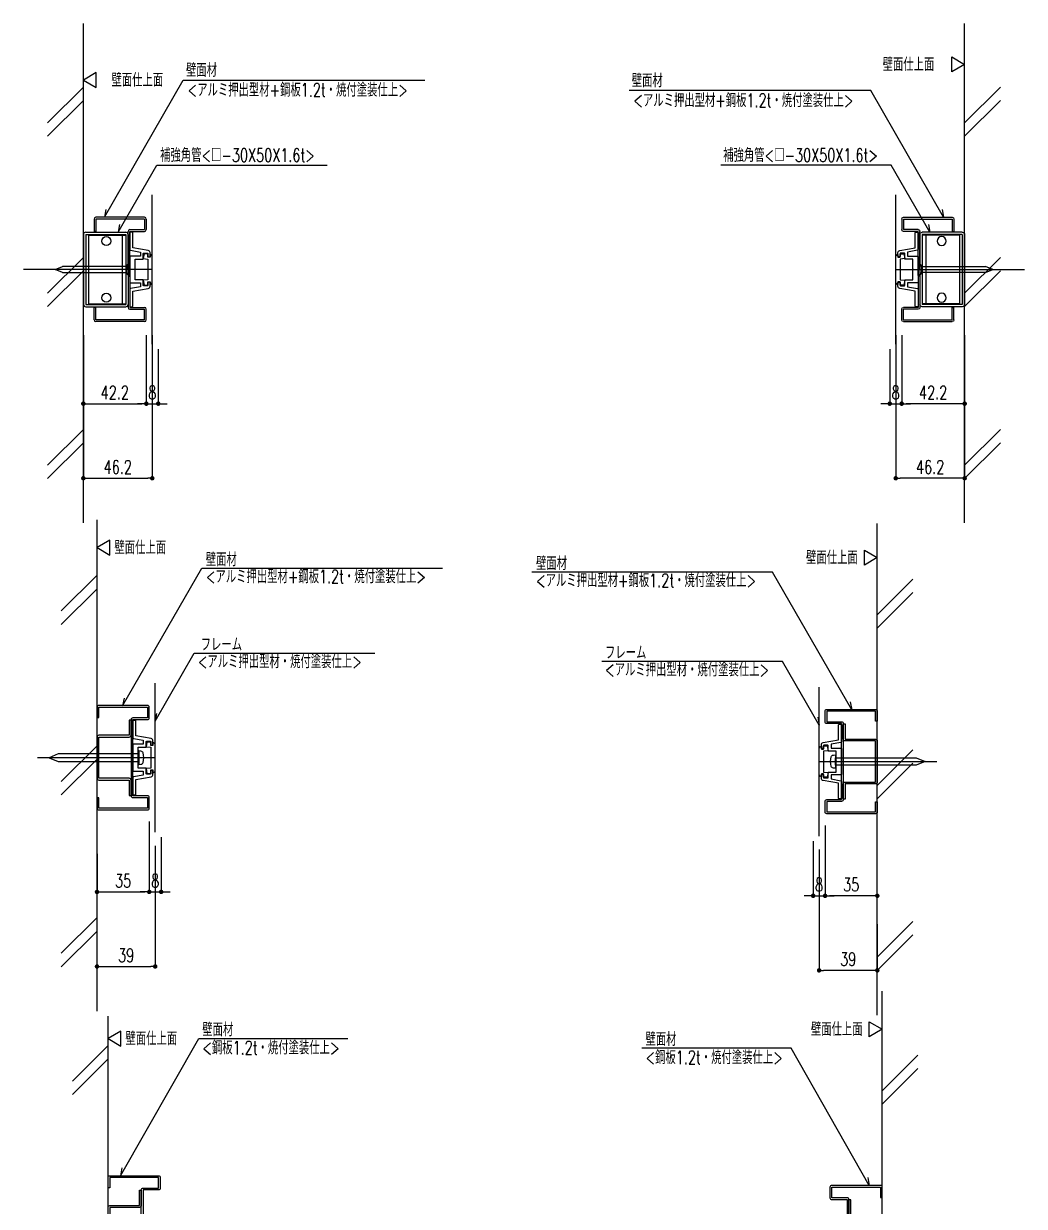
# Model space of a CAD drawing. Extents: x 21 to 47673, y 9 to 26406.
# Drawn here: x 3410 to 4081, y 21014 to 21807 of the extents above; entities that cross this region are included whole.
import ezdxf

# ---------------------------------------------------------------- set-up
doc = ezdxf.new("R2010")
doc.units = 0
doc.header["$LTSCALE"] = 10
doc.header["$PDMODE"] = 35
doc.header["$PDSIZE"] = 5
for name, color, linetype in [('_P15_製品寸法', 9, 'Continuous'), ('_別途', 6, 'Continuous'), ('_基準', 1, 'Continuous'), ('_文字', 3, 'Continuous'), ('_製品', 4, 'Continuous'), ('_製品寸法', 9, 'Continuous'), ('_躯体', 8, 'Continuous')]:
    doc.layers.add(name, color=color, linetype=linetype)
doc.styles.add('OKAMURA', font='simplex8.shx', dxfattribs={"width": 0.7, "bigfont": 'BIGFONT.shx'})
doc.dimstyles.new('OKAMURA-003', dxfattribs={"dimscale": 3, "dimtxt": 3, "dimasz": 1, "dimexe": 0, "dimexo": 3, "dimgap": 1, "dimtad": 1, "dimdec": 3, "dimdsep": 46, "dimtxsty": 'OKAMURA', "dimblk1": 'DOT', "dimblk2": 'DOT', "dimsah": 1, "dimcen": 0, "dimclrd": 9, "dimclre": 9, "dimclrt": 3, "dimadec": 0, "dimazin": 0, "dimtfac": 1, "dimtdec": 3, "dimtix": 1, "dimtmove": 2, "dimatfit": 3, "dimldrblk": 'NONE', "dimfxl": 0, "dimtolj": 1, "dimarcsym": 0})

# ---------------------------------------------------------------- blocks, each defined once
blk = doc.blocks.new('A$C7DE3295E')
at = {"layer": '_製品'}
for points in [[(35, 26.7), (35, 33.8, 0.414214), (33.8, 35), (1.2, 35, 0.414214), (0, 33.8), (0, 27), (1.2, 27), (1.2, 33.8), (33.8, 33.8), (33.8, 26.7), (24, 26.7, 0.414214), (22.8, 25.5), (22.8, -25.5, 0.414214), (24, -26.7), (33.8, -26.7), (33.8, -33.8), (1.2, -33.8), (1.2, -27), (0, -27), (0, -33.8, 0.414214), (1.2, -35), (33.8, -35, 0.414214), (35, -33.8), (35, -26.7, 0.414214), (33.8, -25.5), (24, -25.5), (24, 25.3), (24, 25.5), (33.8, 25.5, 0.414214)], [(22.8, 15), (22.8, 25.25), (21.6, 25.25), (21.6, 15), (1.2, 15, 0.414214), (0, 13.8), (0, -13.8, 0.414214), (1.2, -15), (21.6, -15), (21.6, -25.25), (22.8, -25.25), (22.8, -15, 0.414214), (21.6, -13.8), (1.2, -13.8), (1.2, 13.8), (21.6, 13.8, 0.414214)], [(33, 10.7, -0.414214), (33.3, 11), (35.7, 11, -0.414214), (36, 10.7), (36, 8.8, 0.414214), (36.3, 8.5), (37.2, 8.5, 0.414214), (37.5, 8.8), (37.5, 11.29, 0.36397), (36.26, 12.77), (26, 14.58), (26, 24.5, 0.414214), (25.5, 25), (24.5, 25, 0.414214), (24, 24.5), (24, 13.32, 0.36397), (24.41, 12.83), (31, 11.66), (31, 9), (24.5, 9, 0.414214), (24, 8.5), (24, 0.3), (24.3, 0), (24, -0.3), (24, -8.5, 0.414214), (24.5, -9), (31, -9), (31, -11.66), (24.41, -12.83, 0.36397), (24, -13.32), (24, -24.5, 0.414214), (24.5, -25), (25.5, -25, 0.414214), (26, -24.5), (26, -14.58), (36.26, -12.77, 0.36397), (37.5, -11.29), (37.5, -8.8, 0.414214), (37.2, -8.5), (36.3, -8.5, 0.414214), (36, -8.8), (36, -10.7, -0.414214), (35.7, -11), (33.3, -11, -0.414214), (33, -10.7), (33, -7), (27.5, -7), (27.5, -0.3), (27.2, 0), (27.5, 0.3), (27.5, 7), (33, 7)]]:
    blk.add_lwpolyline(points, format="xyb", close=True, dxfattribs=at)
blk.add_lwpolyline([(39, 9), (38, 10), (37.5, 10), (37.5, 8.25), (36, 8.25), (36, 10.5), (33.5, 10.5), (33, 7.3), (36, 7), (36, -7), (33, -7.3), (33.5, -10.5), (36, -10.5), (36, -8.25), (37.5, -8.25), (37.5, -10), (38, -10), (39, -9)], close=True, dxfattribs=at)
blk = doc.blocks.new('_DOT')
at = {"color": 0, "linetype": 'ByBlock'}
blk.add_line((-0.5, 0), (-1, 0), dxfattribs=at)
at = {"color": 0, "linetype": 'ByBlock', "const_width": 0.5}
blk.add_lwpolyline([(-0.25, 0, 1), (0.25, 0, 1)], format="xyb", close=True, dxfattribs=at)
blk = doc.blocks.new('*D440')
at = {"layer": '_製品寸法', "color": 9, "lineweight": -2, "transparency": 16777216}
for p, q in [((39, -59), (39, -140)), ((0, -139), (0, -140)), ((3, -140), (36, -140))]:
    blk.add_line(p, q, dxfattribs=at)
at = {"layer": 'Defpoints', "color": 0, "transparency": 16777216}
for p in [(39, -50), (0, -130), (39, -140)]:
    blk.add_point(p, dxfattribs=at)
at = {"layer": '_製品寸法', "color": 9, "lineweight": -2, "transparency": 16777216, "xscale": 3, "yscale": 3, "zscale": 3, "rotation": 180}
blk.add_blockref('_DOT', (0, -140), dxfattribs=at)
at = {"layer": '_製品寸法', "color": 9, "lineweight": -2, "transparency": 16777216, "xscale": 3, "yscale": 3, "zscale": 3}
blk.add_blockref('_DOT', (39, -140), dxfattribs=at)
at = {"layer": '_製品寸法', "color": 3, "transparency": 16777216, "insert": (19.5, -132.5), "char_height": 9, "attachment_point": 5, "style": 'OKAMURA'}
blk.add_mtext('\\A1;39', dxfattribs=at)
blk = doc.blocks.new('_None')
blk = doc.blocks.new('*D441')
at = {"layer": '_製品寸法', "color": 9, "lineweight": -2, "transparency": 16777216}
for p, q in [((35, -42.8), (35, -90)), ((0, -64.38), (0, -90)), ((3, -90), (32, -90))]:
    blk.add_line(p, q, dxfattribs=at)
at = {"layer": 'Defpoints', "color": 0, "transparency": 16777216}
for p in [(35, -33.8), (0, -55.38), (35, -90)]:
    blk.add_point(p, dxfattribs=at)
at = {"layer": '_製品寸法', "color": 9, "lineweight": -2, "transparency": 16777216, "xscale": 3, "yscale": 3, "zscale": 3, "rotation": 180}
blk.add_blockref('_DOT', (0, -90), dxfattribs=at)
at = {"layer": '_製品寸法', "color": 9, "lineweight": -2, "transparency": 16777216, "xscale": 3, "yscale": 3, "zscale": 3}
blk.add_blockref('_DOT', (35, -90), dxfattribs=at)
at = {"layer": '_製品寸法', "color": 3, "transparency": 16777216, "insert": (17.5, -82.5), "char_height": 9, "attachment_point": 5, "style": 'OKAMURA'}
blk.add_mtext('\\A1;35', dxfattribs=at)
blk = doc.blocks.new('*U111')
at = {"color": 0, "linetype": 'ByBlock', "lineweight": -2}
blk.add_lwpolyline([(4.37, 1.46, 0.31293), (3.21, 2.86, 0.136041), (-3.21, 2.86, 0.312931), (-4.37, 1.46), (-4.5, 0), (4.5, 0)], format="xyb", close=True, dxfattribs=at)
blk.add_lwpolyline([(2.5, -53.96), (2.5, 0), (-2.5, 0), (-2.5, -53.96), (0, -60)], close=True, dxfattribs=at)
blk = doc.blocks.new('*D442')
at = {"layer": '_製品寸法', "color": 9, "lineweight": -2, "transparency": 16777216}
for p, q in [((35, -53.4), (35, -90)), ((43, -53.4), (43, -90)), ((32, -90), (29, -90)), ((35, -90), (43, -90)), ((46, -90), (49, -90))]:
    blk.add_line(p, q, dxfattribs=at)
at = {"layer": 'Defpoints', "color": 0, "transparency": 16777216}
for p in [(35, -44.4), (43, -44.4), (43, -90)]:
    blk.add_point(p, dxfattribs=at)
at = {"layer": '_製品寸法', "color": 9, "lineweight": -2, "transparency": 16777216, "xscale": 3, "yscale": 3, "zscale": 3}
blk.add_blockref('_DOT', (35, -90), dxfattribs=at)
at = {"layer": '_製品寸法', "color": 9, "lineweight": -2, "transparency": 16777216, "xscale": 3, "yscale": 3, "zscale": 3, "rotation": 180}
blk.add_blockref('_DOT', (43, -90), dxfattribs=at)
at = {"layer": '_製品寸法', "color": 3, "transparency": 16777216, "insert": (39, -82.5), "char_height": 9, "attachment_point": 5, "style": 'OKAMURA'}
blk.add_mtext('\\A1;8', dxfattribs=at)
blk = doc.blocks.new('SS_WALL2')
at = {"layer": '_別途'}
for p, q in [((0, 122.33), (-23.92, 98.41)), ((0, 113.31), (-23.92, 89.39)), ((0, 7.98), (-23.92, -15.94)), ((0, -1.04), (-23.92, -24.95)), ((0, -107.23), (-23.92, -131.15)), ((0, -116.25), (-23.92, -140.17))]:
    blk.add_line(p, q, dxfattribs=at)
blk = doc.blocks.new('*D447')
at = {"layer": '_製品寸法', "color": 9, "lineweight": -2, "transparency": 16777216}
for p, q in [((-39, -59), (-39, -140)), ((0, -109), (0, -140)), ((-3, -140), (-36, -140))]:
    blk.add_line(p, q, dxfattribs=at)
at = {"layer": 'Defpoints', "color": 0, "transparency": 16777216}
for p in [(-39, -50), (0, -100), (-39, -140)]:
    blk.add_point(p, dxfattribs=at)
at = {"layer": '_製品寸法', "color": 9, "lineweight": -2, "transparency": 16777216, "xscale": 3, "yscale": 3, "zscale": 3, "rotation": 180}
blk.add_blockref('_DOT', (-39, -140), dxfattribs=at)
at = {"layer": '_製品寸法', "color": 9, "lineweight": -2, "transparency": 16777216, "xscale": 3, "yscale": 3, "zscale": 3}
blk.add_blockref('_DOT', (0, -140), dxfattribs=at)
at = {"layer": '_製品寸法', "color": 3, "transparency": 16777216, "insert": (-19.5, -132.5), "char_height": 9, "attachment_point": 5, "style": 'OKAMURA'}
blk.add_mtext('\\A1;39', dxfattribs=at)
blk = doc.blocks.new('*D448')
at = {"layer": '_製品寸法', "color": 9, "lineweight": -2, "transparency": 16777216}
for p, q in [((-35, -42.8), (-35, -90)), ((-3, -90), (-32, -90)), ((0, -89), (0, -90))]:
    blk.add_line(p, q, dxfattribs=at)
at = {"layer": 'Defpoints', "color": 0, "transparency": 16777216}
for p in [(-35, -33.8), (0, -80), (-35, -90)]:
    blk.add_point(p, dxfattribs=at)
at = {"layer": '_製品寸法', "color": 9, "lineweight": -2, "transparency": 16777216, "xscale": 3, "yscale": 3, "zscale": 3, "rotation": 180}
blk.add_blockref('_DOT', (-35, -90), dxfattribs=at)
at = {"layer": '_製品寸法', "color": 9, "lineweight": -2, "transparency": 16777216, "xscale": 3, "yscale": 3, "zscale": 3}
blk.add_blockref('_DOT', (0, -90), dxfattribs=at)
at = {"layer": '_製品寸法', "color": 3, "transparency": 16777216, "insert": (-17.5, -82.5), "char_height": 9, "attachment_point": 5, "style": 'OKAMURA'}
blk.add_mtext('\\A1;35', dxfattribs=at)
blk = doc.blocks.new('*D449')
at = {"layer": '_製品寸法', "color": 9, "lineweight": -2, "transparency": 16777216}
for p, q in [((-43, -53.4), (-43, -90)), ((-35, -53.4), (-35, -90)), ((-46, -90), (-49, -90)), ((-43, -90), (-35, -90)), ((-32, -90), (-29, -90))]:
    blk.add_line(p, q, dxfattribs=at)
at = {"layer": 'Defpoints', "color": 0, "transparency": 16777216}
for p in [(-43, -44.4), (-35, -44.4), (-35, -90)]:
    blk.add_point(p, dxfattribs=at)
at = {"layer": '_製品寸法', "color": 9, "lineweight": -2, "transparency": 16777216, "xscale": 3, "yscale": 3, "zscale": 3}
blk.add_blockref('_DOT', (-43, -90), dxfattribs=at)
at = {"layer": '_製品寸法', "color": 9, "lineweight": -2, "transparency": 16777216, "xscale": 3, "yscale": 3, "zscale": 3, "rotation": 180}
blk.add_blockref('_DOT', (-35, -90), dxfattribs=at)
at = {"layer": '_製品寸法', "color": 3, "transparency": 16777216, "insert": (-39, -82.5), "char_height": 9, "attachment_point": 5, "style": 'OKAMURA'}
blk.add_mtext('\\A1;8', dxfattribs=at)
blk = doc.blocks.new('SS_WALL1')
at = {"layer": '_別途'}
for p, q in [((23.92, 122.33), (0, 98.41)), ((23.92, 113.31), (0, 89.39)), ((23.92, 7.98), (0, -15.94)), ((23.92, -1.04), (0, -24.95)), ((23.92, -107.23), (0, -131.15)), ((23.92, -116.25), (0, -140.17))]:
    blk.add_line(p, q, dxfattribs=at)
blk = doc.blocks.new('*U171')
at = {"color": 0, "linetype": 'ByBlock', "lineweight": -2}
for points in [[(-4, -0.3), (4, -0.3), (4, 0), (-4, 0)], [(4, -0.3), (-4, -0.3), (-2, -2.3), (2, -2.3)], [(2, -2.3), (-2, -2.3), (-2, -43.17), (0, -48), (2, -43.17)]]:
    blk.add_lwpolyline(points, close=True, dxfattribs=at)
blk = doc.blocks.new('*D349')
at = {"layer": '_製品寸法', "color": 9, "lineweight": -2, "transparency": 16777216}
for p, q in [((-35, -42.8), (-35, -140)), ((-3, -140), (-32, -140)), ((0, -139), (0, -140))]:
    blk.add_line(p, q, dxfattribs=at)
at = {"layer": 'Defpoints', "color": 0, "transparency": 16777216}
for p in [(-35, -33.8), (0, -130), (-35, -140)]:
    blk.add_point(p, dxfattribs=at)
at = {"layer": '_製品寸法', "color": 9, "lineweight": -2, "transparency": 16777216, "xscale": 3, "yscale": 3, "zscale": 3, "rotation": 180}
blk.add_blockref('_DOT', (-35, -140), dxfattribs=at)
at = {"layer": '_製品寸法', "color": 9, "lineweight": -2, "transparency": 16777216, "xscale": 3, "yscale": 3, "zscale": 3}
blk.add_blockref('_DOT', (0, -140), dxfattribs=at)
at = {"layer": '_製品寸法', "color": 3, "transparency": 16777216, "insert": (-17.5, -132.5), "char_height": 9, "attachment_point": 5, "style": 'OKAMURA'}
blk.add_mtext('\\A1;35', dxfattribs=at)
blk = doc.blocks.new('P15壁面TE')
at = {"layer": '_製品'}
for points in [[(-22.3, 25.501004, 0.4142135624), (-23.5, 26.701004), (-33.8, 26.701004), (-33.8, 33.8), (-1.2, 33.8), (-1.2, 27), (0, 27), (0, 33.8, 0.4142135624), (-1.2, 35), (-33.8, 35, 0.4142135624), (-35, 33.8), (-35, 26.701004, 0.4142135624), (-33.8, 25.501004), (-23.5, 25.501004), (-23.5, -25.3), (-23.5, -25.501004), (-33.8, -25.501004, 0.4142135624), (-35, -26.701004), (-35, -33.8, 0.4142135624), (-33.8, -35), (-1.2, -35, 0.4142135624), (0, -33.8), (0, -27), (-1.2, -27), (-1.2, -33.8), (-33.8, -33.8), (-33.8, -26.701004), (-23.5, -26.701004, 0.4142135624), (-22.3, -25.501004)], [(-1.2, 15), (-21.1, 15), (-21.1, 25.25), (-22.3, 25.25), (-22.3, 15, 0.4142135624), (-21.1, 13.8), (-1.2, 13.8), (-1.2, -13.8), (-21.1, -13.8, 0.4142135624), (-22.3, -15), (-22.3, -25.25), (-21.1, -25.25), (-21.1, -15), (-1.2, -15, 0.4142135624), (0, -13.8), (0, 13.8, 0.4142135624)]]:
    blk.add_lwpolyline(points, format="xyb", close=True, dxfattribs=at)
blk = doc.blocks.new('*D346')
at = {"layer": '_製品寸法', "color": 9, "lineweight": -2, "transparency": 16777216}
for p, q in [((35, -42.8), (35, -140)), ((0, -139), (0, -140)), ((3, -140), (32, -140))]:
    blk.add_line(p, q, dxfattribs=at)
at = {"layer": 'Defpoints', "color": 0, "transparency": 16777216}
for p in [(35, -33.8), (0, -130), (35, -140)]:
    blk.add_point(p, dxfattribs=at)
at = {"layer": '_製品寸法', "color": 9, "lineweight": -2, "transparency": 16777216, "xscale": 3, "yscale": 3, "zscale": 3, "rotation": 180}
blk.add_blockref('_DOT', (0, -140), dxfattribs=at)
at = {"layer": '_製品寸法', "color": 9, "lineweight": -2, "transparency": 16777216, "xscale": 3, "yscale": 3, "zscale": 3}
blk.add_blockref('_DOT', (35, -140), dxfattribs=at)
at = {"layer": '_製品寸法', "color": 3, "transparency": 16777216, "insert": (17.5, -132.5), "char_height": 9, "attachment_point": 5, "style": 'OKAMURA'}
blk.add_mtext('\\A1;35', dxfattribs=at)
blk = doc.blocks.new('*D433')
at = {"layer": '_製品寸法', "color": 9, "lineweight": -2, "transparency": 16777216}
for p, q in [((-46.2, -44), (-46.2, -140)), ((0, -44), (0, -140)), ((-3, -140), (-43.2, -140))]:
    blk.add_line(p, q, dxfattribs=at)
at = {"layer": 'Defpoints', "color": 0, "transparency": 16777216}
for p in [(-46.2, -35), (0, -35), (-46.2, -140)]:
    blk.add_point(p, dxfattribs=at)
at = {"layer": '_製品寸法', "color": 9, "lineweight": -2, "transparency": 16777216, "xscale": 3, "yscale": 3, "zscale": 3, "rotation": 180}
blk.add_blockref('_DOT', (-46.2, -140), dxfattribs=at)
at = {"layer": '_製品寸法', "color": 9, "lineweight": -2, "transparency": 16777216, "xscale": 3, "yscale": 3, "zscale": 3}
blk.add_blockref('_DOT', (0, -140), dxfattribs=at)
at = {"layer": '_製品寸法', "color": 3, "transparency": 16777216, "insert": (-23.1, -132.5), "char_height": 9, "attachment_point": 5, "style": 'OKAMURA'}
blk.add_mtext('\\A1;46.2', dxfattribs=at)
blk = doc.blocks.new('*D434')
at = {"layer": '_製品寸法', "color": 9, "lineweight": -2, "transparency": 16777216}
for p, q in [((-42.2, -44), (-42.2, -90)), ((0, -44), (0, -90)), ((-3, -90), (-39.2, -90))]:
    blk.add_line(p, q, dxfattribs=at)
at = {"layer": 'Defpoints', "color": 0, "transparency": 16777216}
for p in [(-42.2, -35), (0, -35), (-42.2, -90)]:
    blk.add_point(p, dxfattribs=at)
at = {"layer": '_製品寸法', "color": 9, "lineweight": -2, "transparency": 16777216, "xscale": 3, "yscale": 3, "zscale": 3, "rotation": 180}
blk.add_blockref('_DOT', (-42.2, -90), dxfattribs=at)
at = {"layer": '_製品寸法', "color": 9, "lineweight": -2, "transparency": 16777216, "xscale": 3, "yscale": 3, "zscale": 3}
blk.add_blockref('_DOT', (0, -90), dxfattribs=at)
at = {"layer": '_製品寸法', "color": 3, "transparency": 16777216, "insert": (-21.1, -82.5), "char_height": 9, "attachment_point": 5, "style": 'OKAMURA'}
blk.add_mtext('\\A1;42.2', dxfattribs=at)
blk = doc.blocks.new('P15壁面NE46')
at = {"layer": '_製品'}
for p, q in [((7.2, 33.8), (7.2, 25.5)), ((41, 35), (8.4, 35)), ((41, 33.8), (8.4, 33.8)), ((8.4, 33.8), (8.4, 25.5)), ((41, 33.8), (41, 26.7)), ((42.2, 33.8), (42.2, 26.7)), ((1.6, 25), (28.4, 25)), ((8.4, 25.5), (7.2, 25.5)), ((30, 15), (30, 25.5)), ((30, 0), (30, 25)), ((31.2, 26.7), (41, 26.7)), ((31.2, 25.5), (41, 25.5)), ((31.2, 0), (31.2, 25.5)), ((31.2, 0), (31.2, 25.3)), ((0, 23.4), (0, 0)), ((1.6, 23.4), (28.4, 23.4)), ((1.6, 23.4), (1.6, 0)), ((3.4, 23), (28.4, 23)), ((3.4, 23), (3.4, -23)), ((26.1, 23), (26.1, -23)), ((28.4, 23.4), (28.4, -23.4)), ((28.4, 23), (28.4, -23)), ((30, 23.4), (30, -23.4)), ((-18.8, 0), (-13.97, 2)), ((28.9, 2), (-13.97, 2)), ((0, 0), (0, -23.4)), ((1.6, 0), (1.6, -23.4)), ((28.4, 2.2), (30, 3.8)), ((30.9, 4), (28.9, 2)), ((28.9, 2), (28.9, -2)), ((30, 3.8), (31.2, 5)), ((30, 0), (30, -25)), ((30.9, -4), (30.9, 4)), ((30.9, 4), (31.2, 4)), ((31.2, -4), (31.2, 4)), ((31.2, 0), (31.2, -25.5)), ((31.2, 0), (31.2, -25.05)), ((-13.97, -2), (-18.8, 0)), ((-13.97, -2), (28.9, -2)), ((30, -3.8), (28.4, -2.2)), ((28.9, -2), (30.9, -4)), ((31.2, -5), (30, -3.8)), ((31.2, -4), (30.9, -4)), ((30, -15), (30, -25.5)), ((1.6, -23.4), (28.4, -23.4)), ((3.4, -23), (28.4, -23)), ((1.6, -25), (28.4, -25)), ((7.2, -33.8), (7.2, -25.5)), ((8.4, -25.5), (7.2, -25.5)), ((8.4, -33.8), (8.4, -25.5)), ((31.2, -25.5), (41, -25.5)), ((31.2, -26.7), (41, -26.7)), ((41, -33.8), (41, -26.7)), ((42.2, -33.8), (42.2, -26.7)), ((41, -33.8), (8.4, -33.8)), ((41, -35), (8.4, -35))]:
    blk.add_line(p, q, dxfattribs=at)
blk.add_lwpolyline([(40.2, 10.7, -0.414214), (40.5, 11), (42.9, 11, -0.414214), (43.2, 10.7), (43.2, 8.8, 0.414214), (43.5, 8.5), (44.4, 8.5, 0.414214), (44.7, 8.8), (44.7, 11.29, 0.36397), (43.46, 12.77), (33.2, 14.58), (33.2, 24.5, 0.414214), (32.7, 25), (31.7, 25, 0.414214), (31.2, 24.5), (31.2, 13.32, 0.36397), (31.61, 12.83), (38.2, 11.66), (38.2, 9), (31.7, 9, 0.414214), (31.2, 8.5), (31.2, 0.3), (31.5, 0), (31.2, -0.3), (31.2, -8.5, 0.414214), (31.7, -9), (38.2, -9), (38.2, -11.66), (31.61, -12.83, 0.36397), (31.2, -13.32), (31.2, -24.5, 0.414214), (31.7, -25), (32.7, -25, 0.414214), (33.2, -24.5), (33.2, -14.58), (43.46, -12.77, 0.36397), (44.7, -11.29), (44.7, -8.8, 0.414214), (44.4, -8.5), (43.5, -8.5, 0.414214), (43.2, -8.8), (43.2, -10.7, -0.414214), (42.9, -11), (40.5, -11, -0.414214), (40.2, -10.7), (40.2, -7), (34.7, -7), (34.7, -0.3), (34.4, 0), (34.7, 0.3), (34.7, 7), (40.2, 7)], format="xyb", close=True, dxfattribs=at)
blk.add_lwpolyline([(46.2, 9), (45.2, 10), (44.7, 10), (44.7, 8.25), (43.2, 8.25), (43.2, 10.5), (40.7, 10.5), (40.2, 7.3), (43.2, 7), (43.2, -7), (40.2, -7.3), (40.7, -10.5), (43.2, -10.5), (43.2, -8.25), (44.7, -8.25), (44.7, -10), (45.2, -10), (46.2, -9)], close=True, dxfattribs=at)
for centre in [(15.4, 19), (15.4, -19)]:
    blk.add_circle(centre, 3, dxfattribs=at)
for centre, radius, start, end in [((8.4, 33.8), 1.2, 90, 180), ((41, 33.8), 1.2, 0, 90), ((1.6, 23.4), 1.6, 90, 180), ((28.4, 23.4), 1.6, 0, 90), ((31.2, 25.5), 1.2, 90, 180), ((41, 26.7), 1.2, 270, 0), ((1.6, -23.4), 1.6, 180, 270), ((28.4, -23.4), 1.6, 270, 0), ((31.2, -25.5), 1.2, 180, 270), ((41, -26.7), 1.2, 0, 90), ((8.4, -33.8), 1.2, 180, 270), ((41, -33.8), 1.2, 270, 0)]:
    blk.add_arc(centre, radius, start, end, dxfattribs=at)
blk = doc.blocks.new('*D435')
at = {"layer": '_製品寸法', "color": 9, "lineweight": -2, "transparency": 16777216}
for p, q in [((-50.2, -53.4), (-50.2, -90)), ((-42.2, -53.4), (-42.2, -90)), ((-53.2, -90), (-56.2, -90)), ((-50.2, -90), (-42.2, -90)), ((-39.2, -90), (-36.2, -90))]:
    blk.add_line(p, q, dxfattribs=at)
at = {"layer": 'Defpoints', "color": 0, "transparency": 16777216}
for p in [(-50.2, -44.4), (-42.2, -44.4), (-42.2, -90)]:
    blk.add_point(p, dxfattribs=at)
at = {"layer": '_製品寸法', "color": 9, "lineweight": -2, "transparency": 16777216, "xscale": 3, "yscale": 3, "zscale": 3}
blk.add_blockref('_DOT', (-50.2, -90), dxfattribs=at)
at = {"layer": '_製品寸法', "color": 9, "lineweight": -2, "transparency": 16777216, "xscale": 3, "yscale": 3, "zscale": 3, "rotation": 180}
blk.add_blockref('_DOT', (-42.2, -90), dxfattribs=at)
at = {"layer": '_製品寸法', "color": 3, "transparency": 16777216, "insert": (-46.2, -82.5), "char_height": 9, "attachment_point": 5, "style": 'OKAMURA'}
blk.add_mtext('\\A1;8', dxfattribs=at)
blk = doc.blocks.new('*D426')
at = {"layer": '_製品寸法', "color": 9, "lineweight": -2, "transparency": 16777216}
for p, q in [((0, -44), (0, -140)), ((46.2, -44), (46.2, -140)), ((3, -140), (43.2, -140))]:
    blk.add_line(p, q, dxfattribs=at)
at = {"layer": 'Defpoints', "color": 0, "transparency": 16777216}
for p in [(0, -35), (46.2, -35), (46.2, -140)]:
    blk.add_point(p, dxfattribs=at)
at = {"layer": '_製品寸法', "color": 9, "lineweight": -2, "transparency": 16777216, "xscale": 3, "yscale": 3, "zscale": 3, "rotation": 180}
blk.add_blockref('_DOT', (0, -140), dxfattribs=at)
at = {"layer": '_製品寸法', "color": 9, "lineweight": -2, "transparency": 16777216, "xscale": 3, "yscale": 3, "zscale": 3}
blk.add_blockref('_DOT', (46.2, -140), dxfattribs=at)
at = {"layer": '_製品寸法', "color": 3, "transparency": 16777216, "insert": (23.1, -132.5), "char_height": 9, "attachment_point": 5, "style": 'OKAMURA'}
blk.add_mtext('\\A1;46.2', dxfattribs=at)
blk = doc.blocks.new('*D427')
at = {"layer": '_製品寸法', "color": 9, "lineweight": -2, "transparency": 16777216}
for p, q in [((0, -44), (0, -90)), ((42.2, -44), (42.2, -90)), ((3, -90), (39.2, -90))]:
    blk.add_line(p, q, dxfattribs=at)
at = {"layer": 'Defpoints', "color": 0, "transparency": 16777216}
for p in [(0, -35), (42.2, -35), (42.2, -90)]:
    blk.add_point(p, dxfattribs=at)
at = {"layer": '_製品寸法', "color": 9, "lineweight": -2, "transparency": 16777216, "xscale": 3, "yscale": 3, "zscale": 3, "rotation": 180}
blk.add_blockref('_DOT', (0, -90), dxfattribs=at)
at = {"layer": '_製品寸法', "color": 9, "lineweight": -2, "transparency": 16777216, "xscale": 3, "yscale": 3, "zscale": 3}
blk.add_blockref('_DOT', (42.2, -90), dxfattribs=at)
at = {"layer": '_製品寸法', "color": 3, "transparency": 16777216, "insert": (21.1, -82.5), "char_height": 9, "attachment_point": 5, "style": 'OKAMURA'}
blk.add_mtext('\\A1;42.2', dxfattribs=at)
blk = doc.blocks.new('*D428')
at = {"layer": '_製品寸法', "color": 9, "lineweight": -2, "transparency": 16777216}
for p, q in [((42.2, -53.4), (42.2, -90)), ((50.2, -53.4), (50.2, -90)), ((39.2, -90), (36.2, -90)), ((42.2, -90), (50.2, -90)), ((53.2, -90), (56.2, -90))]:
    blk.add_line(p, q, dxfattribs=at)
at = {"layer": 'Defpoints', "color": 0, "transparency": 16777216}
for p in [(42.2, -44.4), (50.2, -44.4), (50.2, -90)]:
    blk.add_point(p, dxfattribs=at)
at = {"layer": '_製品寸法', "color": 9, "lineweight": -2, "transparency": 16777216, "xscale": 3, "yscale": 3, "zscale": 3}
blk.add_blockref('_DOT', (42.2, -90), dxfattribs=at)
at = {"layer": '_製品寸法', "color": 9, "lineweight": -2, "transparency": 16777216, "xscale": 3, "yscale": 3, "zscale": 3, "rotation": 180}
blk.add_blockref('_DOT', (50.2, -90), dxfattribs=at)
at = {"layer": '_製品寸法', "color": 3, "transparency": 16777216, "insert": (46.2, -82.5), "char_height": 9, "attachment_point": 5, "style": 'OKAMURA'}
blk.add_mtext('\\A1;8', dxfattribs=at)
blk = doc.blocks.new('*U439')
at = {"layer": '_基準'}
for p, q in [((39, -50), (39, 50)), ((39, 0), (-40, 0))]:
    blk.add_line(p, q, dxfattribs=at)
at = {"layer": '_文字', "color": 9}
blk.add_lwpolyline([(8.6603, 135.9063), (8.6603, 145.9063), (0, 140.9063)], close=True, dxfattribs=at)
for points in [[(18.103, 39.99), (17.1791, 34.75), (70.1998, 127), (231.4893, 127)], [(39.9239, 29.74), (39, 24.5), (65.1612, 70), (186.1779, 70)]]:
    blk.add_lwpolyline(points, dxfattribs=at)
at = {"layer": '_躯体'}
blk.add_line((0, -170), (0, 159.4754), dxfattribs=at)
blk.add_blockref('SS_WALL2', (0, 0))
at = {"layer": '_製品'}
blk.add_blockref('A$C7DE3295E', (0, 0), dxfattribs=at)
at = {"layer": '_製品', "rotation": 270}
blk.add_blockref('*U111', (28, 0), dxfattribs=at)
at = {"layer": '_文字', "style": 'OKAMURA', "width": 0.7}
for s, p in [('壁面仕上面', (11.6603, 136.4063)), ('壁面材', (72.9167, 128.3641)), ('<アルミ押出型材+鋼板1.2t・焼付塗装仕上>', (72.9167, 116.9895)), ('フレーム', (69.4982, 71.4327)), ('<アルミ押出型材・焼付塗装仕上> ', (67.4995, 60.0103))]:
    blk.add_text(s, height=9, dxfattribs=at).set_placement(p)
at = {"layer": '_製品寸法'}
for base, p1, p2, picture, middle in [((35, -90), (0, -55.3804), (35, -33.8), '*D441', (17.5, -82.5)), ((43, -90), (35, -44.4), (43, -44.4), '*D442', (39, -82.5)), ((39, -140), (0, -130), (39, -50), '*D440', (19.5, -132.5))]:
    dim = blk.add_linear_dim(base=base, p1=p1, p2=p2, dimstyle='OKAMURA-003', dxfattribs=at)
    dim.commit()
    dim.dimension.update_dxf_attribs({"geometry": picture, "text_midpoint": middle})
blk = doc.blocks.new('*U446')
at = {"layer": '_基準'}
for p, q in [((-39, -50), (-39, 50)), ((-39, 0), (40, 0))]:
    blk.add_line(p, q, dxfattribs=at)
at = {"layer": '_文字', "color": 9}
blk.add_lwpolyline([(-8.6603, 131.7941), (-8.6603, 141.7941), (0, 136.7941)], close=True, dxfattribs=at)
for points in [[(-18.103, 39.9901), (-17.1791, 34.75), (-70.1998, 127), (-231.4893, 127)], [(-39.924, 29.74), (-39, 24.5), (-63.5181, 67.1318), (-184.5348, 67.1318)]]:
    blk.add_lwpolyline(points, dxfattribs=at)
at = {"layer": '_躯体'}
blk.add_line((0, -170), (0, 159.5916), dxfattribs=at)
blk.add_blockref('SS_WALL1', (0, 0))
at = {"layer": '_製品', "xscale": -1}
blk.add_blockref('A$C7DE3295E', (0, 0), dxfattribs=at)
at = {"layer": '_製品', "xscale": -1, "rotation": 90}
blk.add_blockref('*U111', (-28, 0), dxfattribs=at)
at = {"layer": '_文字', "style": 'OKAMURA', "width": 0.7}
for s, p in [('壁面材', (-228.7725, 128.3641)), ('壁面仕上面', (-47.7803, 132.2941)), ('<アルミ押出型材+鋼板1.2t・焼付塗装仕上>', (-228.7725, 116.9895)), ('フレーム', (-182.4963, 68.5645)), ('<アルミ押出型材・焼付塗装仕上> ', (-182.4963, 57.1421))]:
    blk.add_text(s, height=9, dxfattribs=at).set_placement(p)
at = {"layer": '_製品寸法'}
for base, p1, p2, picture, middle in [((-35, -90), (0, -80), (-35, -33.8), '*D448', (-17.5, -82.5)), ((-39, -140), (0, -100), (-39, -50), '*D447', (-19.5, -132.5))]:
    dim = blk.add_linear_dim(base=base, p1=p1, p2=p2, angle=180, dimstyle='OKAMURA-003', dxfattribs=at)
    dim.commit()
    dim.dimension.update_dxf_attribs({"geometry": picture, "text_midpoint": middle})
dim = blk.add_linear_dim(base=(-35, -90), p1=(-43, -44.4), p2=(-35, -44.4), dimstyle='OKAMURA-003', dxfattribs=at)
dim.commit()
dim.dimension.update_dxf_attribs({"geometry": '*D449', "text_midpoint": (-39, -82.5)})
blk = doc.blocks.new('*U348')
at = {"layer": '_基準'}
blk.add_line((36.5, 0), (-42.5, 0), dxfattribs=at)
at = {"layer": '_文字', "color": 9}
blk.add_lwpolyline([(-8.6603, 134.7295), (-8.6603, 144.7295), (0, 139.7295)], close=True, dxfattribs=at)
blk.add_lwpolyline([(-9.5622, 40.2401), (-8.6382, 35), (-61.0027, 127), (-161.0805, 127)], dxfattribs=at)
at = {"layer": '_躯体'}
blk.add_line((0, -170), (0, 165.2661), dxfattribs=at)
blk.add_blockref('SS_WALL1', (0, 0))
at = {"layer": '_製品'}
blk.add_blockref('P15壁面TE', (0, 0), dxfattribs=at)
at = {"layer": '_製品', "xscale": 1.25, "yscale": 1.25, "zscale": 1.25, "rotation": 90}
blk.add_blockref('*U171', (-23.5, 0), dxfattribs=at)
at = {"layer": '_文字', "style": 'OKAMURA', "width": 0.7}
for s, p in [('壁面仕上面', (-47.7803, 135.2295)), ('壁面材', (-158.6708, 128.5054)), ('<鋼板1.2t・焼付塗装仕上>', (-158.6708, 116.3484))]:
    blk.add_text(s, height=9, dxfattribs=at).set_placement(p)
at = {"layer": '_製品寸法'}
dim = blk.add_linear_dim(base=(-35, -140), p1=(0, -130), p2=(-35, -33.8), angle=180, dimstyle='OKAMURA-003', dxfattribs=at)
dim.commit()
dim.dimension.update_dxf_attribs({"geometry": '*D349', "text_midpoint": (-17.5, -132.5)})
blk = doc.blocks.new('*U345')
at = {"layer": '_基準'}
blk.add_line((42.5, 0), (-36.5, 0), dxfattribs=at)
at = {"layer": '_文字', "color": 9}
blk.add_lwpolyline([(8.6603, 122), (8.6603, 132), (0, 127)], close=True, dxfattribs=at)
blk.add_lwpolyline([(9.3019, 40.2401), (8.3779, 35), (60.7424, 127), (160.8201, 127)], dxfattribs=at)
at = {"layer": '_躯体'}
blk.add_line((0, -170), (0, 142), dxfattribs=at)
blk.add_blockref('SS_WALL2', (0, 0))
at = {"layer": '_製品', "xscale": -1}
blk.add_blockref('P15壁面TE', (0, 0), dxfattribs=at)
at = {"layer": '_製品', "xscale": -1.25, "yscale": 1.25, "zscale": 1.25, "rotation": 270}
blk.add_blockref('*U171', (23.5, 0), dxfattribs=at)
at = {"layer": '_文字', "style": 'OKAMURA', "width": 0.7}
for s, p in [('壁面材', (63.152, 128.5054)), ('壁面仕上面', (11.6603, 122.5)), ('<鋼板1.2t・焼付塗装仕上>', (63.152, 116.3484))]:
    blk.add_text(s, height=9, dxfattribs=at).set_placement(p)
at = {"layer": '_製品寸法'}
dim = blk.add_linear_dim(base=(35, -140), p1=(0, -130), p2=(35, -33.8), dimstyle='OKAMURA-003', dxfattribs=at)
dim.commit()
dim.dimension.update_dxf_attribs({"geometry": '*D346', "text_midpoint": (17.5, -132.5)})
blk = doc.blocks.new('*U432')
at = {"layer": '_基準'}
for p, q in [((-46.2, -50), (-46.2, 50)), ((-46.2, 0), (40, 0))]:
    blk.add_line(p, q, dxfattribs=at)
at = {"layer": '_文字', "color": 9}
blk.add_lwpolyline([(-8.6603, 132.4727), (-8.6603, 142.4727), (0, 137.4727)], close=True, dxfattribs=at)
for points in [[(-15.0651, 40.2401), (-14.1411, 35), (-62.9949, 120), (-224.9312, 120)], [(-24.2857, 30.2401), (-23.3617, 25), (-49.2255, 70), (-163.4138, 70)]]:
    blk.add_lwpolyline(points, dxfattribs=at)
at = {"layer": '_躯体'}
blk.add_line((0, -170), (0, 164.8085), dxfattribs=at)
blk.add_blockref('SS_WALL1', (0, 0))
at = {"layer": '_製品', "xscale": -1}
blk.add_blockref('P15壁面NE46', (0, 0), dxfattribs=at)
at = {"layer": '_文字', "style": 'OKAMURA', "width": 0.7}
for s, p in [('壁面仕上面', (-54.9803, 132.9727)), ('壁面材', (-223.1455, 122.1205)), ('<アルミ押出型材+鋼板1.2t・焼付塗装仕上>', (-222.098, 108.8756)), ('補強角管<□-30X50X1.6t>', (-161.8456, 72.1205))]:
    blk.add_text(s, height=9, dxfattribs=at).set_placement(p)
at = {"layer": '_製品寸法'}
for base, p2, picture, middle in [((-46.2, -140), (-46.2, -35), '*D433', (-23.1, -132.5)), ((-42.2, -90), (-42.2, -35), '*D434', (-21.1, -82.5))]:
    dim = blk.add_linear_dim(base=base, p1=(0, -35), p2=p2, angle=180, dimstyle='OKAMURA-003', dxfattribs=at)
    dim.commit()
    dim.dimension.update_dxf_attribs({"geometry": picture, "text_midpoint": middle})
dim = blk.add_linear_dim(base=(-42.2, -90), p1=(-50.2, -44.4), p2=(-42.2, -44.4), dimstyle='OKAMURA-003', dxfattribs=at)
dim.commit()
dim.dimension.update_dxf_attribs({"geometry": '*D435', "text_midpoint": (-46.2, -82.5)})
blk = doc.blocks.new('*U425')
at = {"layer": '_基準'}
for p, q in [((46.2, -50), (46.2, 50)), ((46.2, 0), (-40, 0))]:
    blk.add_line(p, q, dxfattribs=at)
at = {"layer": '_文字', "color": 9}
blk.add_lwpolyline([(8.6603, 122), (8.6603, 132), (0, 127)], close=True, dxfattribs=at)
for points in [[(15.0651, 40.2401), (14.1411, 35), (67.0182, 127), (228.9544, 127)], [(24.2857, 30.2401), (23.3617, 25), (49.2255, 70), (163.4138, 70)]]:
    blk.add_lwpolyline(points, dxfattribs=at)
at = {"layer": '_躯体'}
blk.add_line((0, -170), (0, 164.8085), dxfattribs=at)
blk.add_blockref('SS_WALL2', (0, 0))
at = {"layer": '_製品'}
blk.add_blockref('P15壁面NE46', (0, 0), dxfattribs=at)
at = {"layer": '_文字', "style": 'OKAMURA', "width": 0.7}
for s, p in [('壁面材', (68.8039, 129.1205)), ('壁面仕上面', (18.8603, 122.5)), ('<アルミ押出型材+鋼板1.2t・焼付塗装仕上>', (69.8513, 115.8756)), ('補強角管<□-30X50X1.6t>', (51.4456, 72.1205))]:
    blk.add_text(s, height=9, dxfattribs=at).set_placement(p)
at = {"layer": '_製品寸法'}
for base, p2, picture, middle in [((46.2, -140), (46.2, -35), '*D426', (23.1, -132.5)), ((42.2, -90), (42.2, -35), '*D427', (21.1, -82.5))]:
    dim = blk.add_linear_dim(base=base, p1=(0, -35), p2=p2, angle=0, dimstyle='OKAMURA-003', dxfattribs=at)
    dim.commit()
    dim.dimension.update_dxf_attribs({"geometry": picture, "text_midpoint": middle})
dim = blk.add_linear_dim(base=(50.2, -90), p1=(42.2, -44.4), p2=(50.2, -44.4), dimstyle='OKAMURA-003', dxfattribs=at)
dim.commit()
dim.dimension.update_dxf_attribs({"geometry": '*D428', "text_midpoint": (46.2, -82.5)})

msp = doc.modelspace()

# ---------------------------------------------------------------- block references
for name, p in [('*U425', (3449.9006, 21642.3914)), ('*U439', (3459.0686, 21315.0134)), ('*U446', (3982.0646, 21312.407)), ('*U348', (3985.3469, 20993.2141)), ('*U345', (3466.4672, 20999.6887))]:
    msp.add_blockref(name, p)
at = {"layer": '_P15_製品寸法'}
msp.add_blockref('*U432', (4040.614, 21642.3914), dxfattribs=at)

doc.saveas('drawing.dxf')
